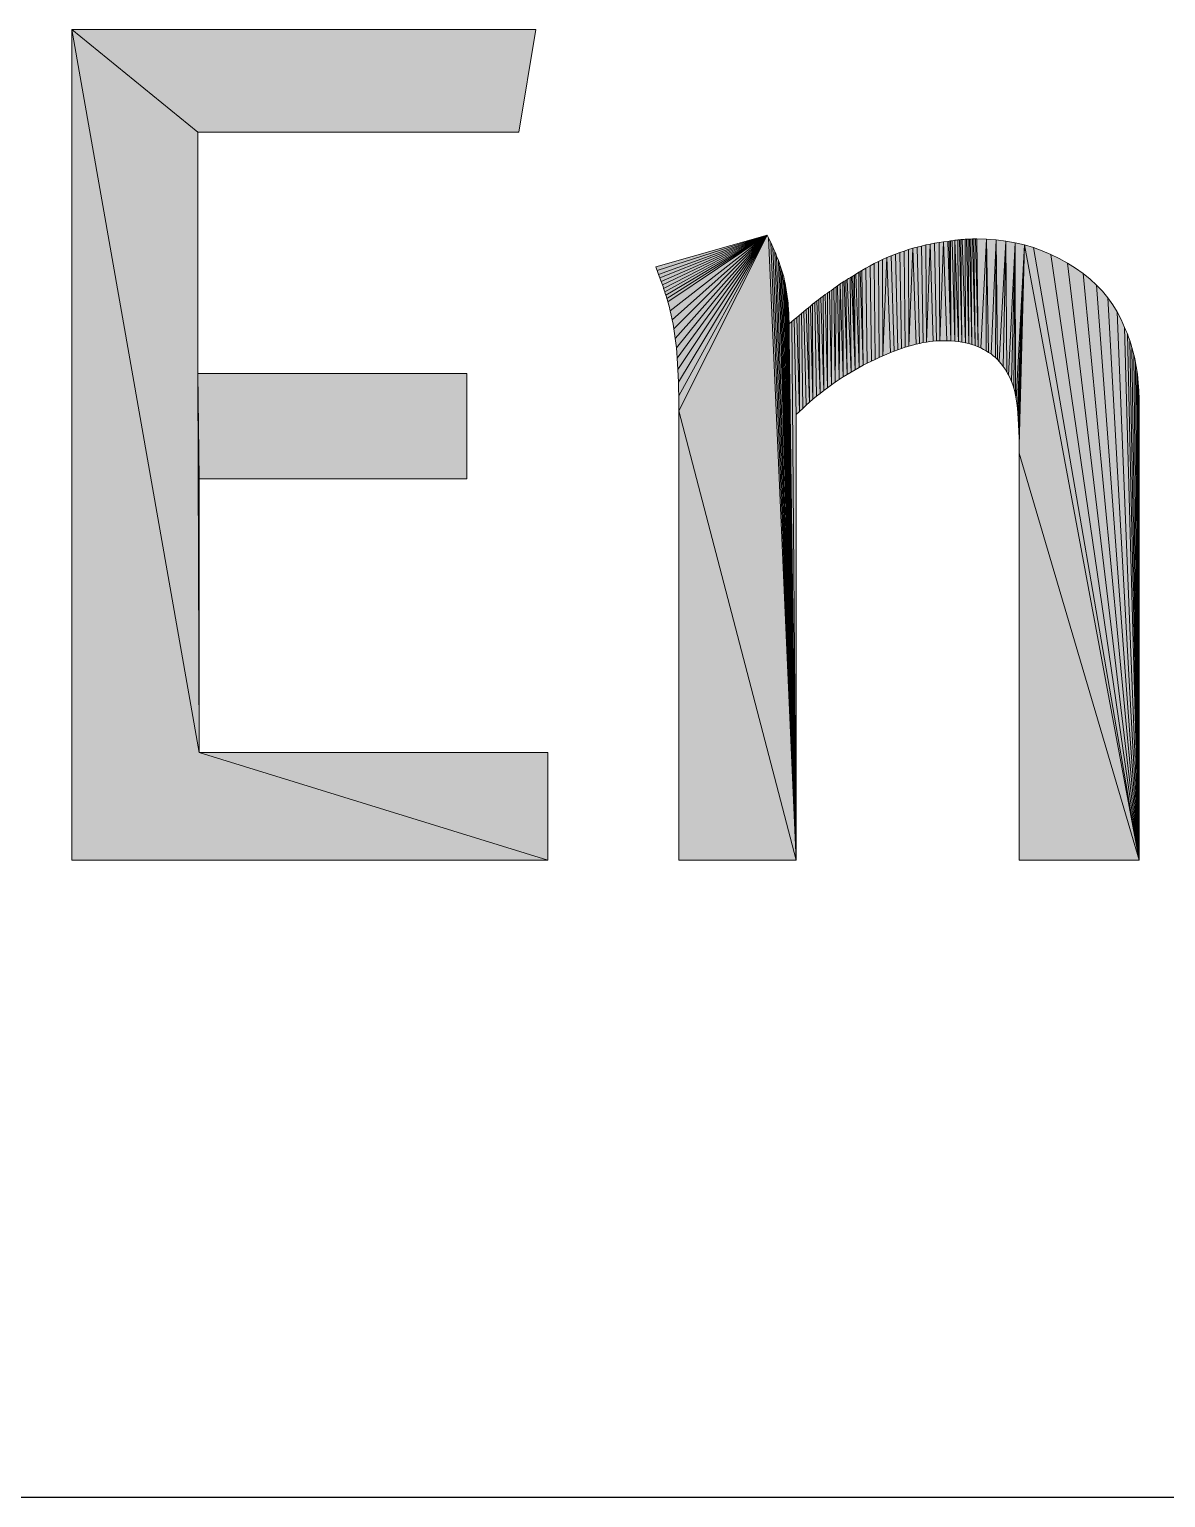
# Model space of a CAD drawing. Header units: inches. Extents: x 0 to 841, y 0 to 594.
# Drawn here: x 759.89 to 766.65, y 58.91 to 67.64 of the extents above; entities that cross this region are included whole.
import ezdxf

# ---------------------------------------------------------------- set-up
doc = ezdxf.new("R2010")
doc.units = ezdxf.units.IN
doc.header["$MEASUREMENT"] = 0
doc.layers.add('BG 0', color=7, linetype='Continuous')
doc.layers.add('BG Border', color=7, linetype='Continuous')

msp = doc.modelspace()

# ---------------------------------------------------------------- hatches: boundary and pattern name
at = {"layer": 'BG 0', "linetype": 'Continuous'}
for points in [[(762.8058, 67.0312), (762.9067, 67.6436), (760.1472, 67.6436), (760.8965, 67.0312)], [(760.8965, 67.0312), (760.1472, 67.6436), (760.9037, 63.3422), (760.8965, 65.5973)], [(760.9037, 63.3422), (760.1472, 67.6436), (760.1472, 62.701), (762.9787, 62.701)], [(764.2828, 66.4187), (763.62, 66.2314), (763.6243, 66.2199), (763.6285, 66.2086)], [(764.2828, 66.4187), (763.6285, 66.2086), (763.6326, 66.1975), (763.6367, 66.1864)], [(764.2828, 66.4187), (763.6367, 66.1864), (763.6407, 66.1755), (763.6446, 66.1648)], [(764.2828, 66.4187), (763.6446, 66.1648), (763.6485, 66.1543), (763.6523, 66.1438)], [(764.2828, 66.4187), (763.6523, 66.1438), (763.656, 66.1335), (763.6596, 66.1233)], [(764.2828, 66.4187), (763.6596, 66.1233), (763.6632, 66.1132), (763.6667, 66.1031)], [(764.2828, 66.4187), (763.6667, 66.1031), (763.6701, 66.0931), (763.6735, 66.083)], [(764.2828, 66.4187), (763.6735, 66.083), (763.6767, 66.0729), (763.6799, 66.0628)], [(764.2828, 66.4187), (763.6799, 66.0628), (763.6831, 66.0527), (763.6861, 66.0426)], [(764.2828, 66.4187), (763.6861, 66.0426), (763.6891, 66.0326), (763.692, 66.0225)], [(764.2828, 66.4187), (763.692, 66.0225), (763.6991, 65.9964), (763.7056, 65.97)], [(764.2828, 66.4187), (763.7056, 65.97), (763.7117, 65.9434), (763.7174, 65.9164)], [(764.2828, 66.4187), (763.7174, 65.9164), (763.7227, 65.8892), (763.7275, 65.8617)], [(764.2828, 66.4187), (763.7275, 65.8617), (763.7319, 65.8338), (763.7359, 65.8057)], [(764.2828, 66.4187), (763.7359, 65.8057), (763.7394, 65.7774), (763.7425, 65.7487)], [(764.2828, 66.4187), (763.7425, 65.7487), (763.7452, 65.719), (763.7477, 65.6876)], [(764.2828, 66.4187), (763.7477, 65.6876), (763.7498, 65.6544), (763.7517, 65.6196)], [(764.2828, 66.4187), (763.7517, 65.6196), (763.7533, 65.583), (763.7546, 65.5446)], [(764.2828, 66.4187), (763.7546, 65.5446), (763.7556, 65.5046), (763.7563, 65.4628)], [(764.2828, 66.4187), (763.7563, 65.4628), (763.7567, 65.4193), (763.7568, 65.374)], [(764.2828, 66.4187), (763.7568, 65.374), (764.4557, 62.701), (764.29, 66.4044)], [(764.4557, 62.701), (764.3035, 66.3761), (764.2968, 66.3902), (764.29, 66.4044)], [(764.4557, 62.701), (764.3162, 66.3485), (764.3099, 66.3622), (764.3035, 66.3761)], [(765.2785, 66.3715), (765.2895, 65.7906), (765.3087, 65.7916), (765.3045, 66.3758)], [(765.3045, 66.3758), (765.3087, 65.7916), (765.3305, 66.3795)], [(765.3087, 65.7916), (765.3275, 65.7919), (765.3517, 65.7915), (765.3305, 66.3795)], [(765.3305, 66.3795), (765.3517, 65.7915), (765.3751, 65.7905), (765.3564, 66.3827)], [(765.3564, 66.3827), (765.3751, 65.7905), (765.365, 66.3841)], [(765.3751, 65.7905), (765.3737, 66.3854), (765.365, 66.3841)], [(765.3978, 65.7886), (765.3823, 66.3867), (765.3737, 66.3854), (765.3751, 65.7905)], [(765.3996, 66.389), (765.391, 66.3879), (765.3823, 66.3867), (765.3978, 65.7886)], [(765.4198, 65.7861), (765.3996, 66.389), (765.3978, 65.7886)], [(765.4198, 65.7861), (765.4169, 66.391), (765.4083, 66.39), (765.3996, 66.389)], [(765.4198, 65.7861), (765.441, 65.7829), (765.4255, 66.3919), (765.4169, 66.391)], [(765.441, 65.7829), (765.4342, 66.3928), (765.4255, 66.3919)], [(765.4616, 65.7789), (765.4428, 66.3935), (765.4342, 66.3928), (765.441, 65.7829)], [(765.4601, 66.3948), (765.4515, 66.3942), (765.4428, 66.3935), (765.4616, 65.7789)], [(765.4688, 66.3954), (765.4601, 66.3948), (765.4616, 65.7789), (765.4814, 65.7743)], [(765.4688, 66.3954), (765.4814, 65.7743), (765.4774, 66.3958)], [(765.486, 66.3962), (765.4774, 66.3958), (765.4814, 65.7743), (765.5005, 65.7689)], [(765.486, 66.3962), (765.5005, 65.7689), (765.4947, 66.3965)], [(765.5034, 66.3968), (765.4947, 66.3965), (765.5005, 65.7689), (765.5188, 65.7627)], [(765.5034, 66.3968), (765.5188, 65.7627), (765.512, 66.397)], [(765.5207, 66.3971), (765.512, 66.397), (765.5188, 65.7627), (765.5365, 65.7559)], [(765.5207, 66.3971), (765.5365, 65.7559), (765.5293, 66.3971)], [(765.5879, 66.3957), (765.5293, 66.3971), (765.5365, 65.7559), (765.5535, 65.7484)], [(765.5879, 66.3957), (765.5535, 65.7484), (765.5696, 65.7403), (765.5851, 65.7317)], [(765.5879, 66.3957), (765.5851, 65.7317), (765.5999, 65.7225)], [(765.6454, 66.3914), (765.5879, 66.3957), (765.5999, 65.7225), (765.614, 65.7127)], [(765.6454, 66.3914), (765.614, 65.7127), (765.6273, 65.7023), (765.6399, 65.6913)], [(765.6454, 66.3914), (765.6399, 65.6913), (765.6518, 65.6798)], [(765.702, 66.3842), (765.6454, 66.3914), (765.6518, 65.6798), (765.6629, 65.6677)], [(765.702, 66.3842), (765.6629, 65.6677), (765.6734, 65.655), (765.6859, 65.6388)], [(765.702, 66.3842), (765.6859, 65.6388), (765.6976, 65.6221), (765.7084, 65.6049)], [(765.7575, 66.3741), (765.702, 66.3842), (765.7084, 65.6049), (765.7183, 65.587)], [(764.4557, 62.701), (764.328, 66.3214), (764.3222, 66.3349), (764.3162, 66.3485)], [(764.4557, 62.701), (764.3389, 66.2949), (764.3335, 66.3081), (764.328, 66.3214)], [(764.4557, 62.701), (764.349, 66.269), (764.3441, 66.2818), (764.3389, 66.2949)], [(764.9944, 66.2859), (765.0159, 65.7208), (765.0382, 65.7295), (765.0198, 66.2965)], [(765.0198, 66.2965), (765.0382, 65.7295), (765.0603, 65.7378), (765.0454, 66.3066)], [(765.0454, 66.3066), (765.0603, 65.7378), (765.0823, 65.7455), (765.0711, 66.3162)], [(765.0711, 66.3162), (765.0823, 65.7455), (765.1041, 65.7527), (765.097, 66.3251)], [(765.097, 66.3251), (765.1041, 65.7527), (765.1258, 65.7595), (765.123, 66.3334)], [(765.123, 66.3334), (765.1258, 65.7595), (765.1489, 66.3412)], [(765.1258, 65.7595), (765.1473, 65.7656), (765.1685, 65.7711), (765.1489, 66.3412)], [(765.1489, 66.3412), (765.1685, 65.7711), (765.1893, 65.776), (765.1748, 66.3484)], [(765.1748, 66.3484), (765.1893, 65.776), (765.21, 65.7802), (765.2008, 66.355)], [(765.2008, 66.355), (765.21, 65.7802), (765.2303, 65.7838), (765.2267, 66.3611)], [(765.2267, 66.3611), (765.2303, 65.7838), (765.2526, 66.3666)], [(765.2303, 65.7838), (765.2503, 65.7867), (765.2701, 65.789), (765.2526, 66.3666)], [(765.2526, 66.3666), (765.2701, 65.789), (765.2895, 65.7906), (765.2785, 66.3715)], [(765.7575, 66.3741), (765.7183, 65.587), (765.7274, 65.5685), (765.7356, 65.5495)], [(765.7575, 66.3741), (765.7356, 65.5495), (765.743, 65.5299), (765.7495, 65.5098)], [(765.7575, 66.3741), (765.7495, 65.5098), (765.7551, 65.489), (765.7598, 65.4677)], [(765.8121, 66.3611), (765.7575, 66.3741), (765.7598, 65.4677), (765.764, 65.4448)], [(765.8121, 66.3611), (765.764, 65.4448), (765.7676, 65.4193), (765.7709, 65.3912)], [(765.8121, 66.3611), (765.7709, 65.3912), (765.7737, 65.3605), (765.7761, 65.3272)], [(765.8121, 66.3611), (765.7761, 65.3272), (765.778, 65.2913), (765.7795, 65.2528)], [(765.8121, 66.3611), (765.7795, 65.2528), (765.7806, 65.2118), (765.7813, 65.1681)], [(765.8121, 66.3611), (765.7813, 65.1681), (765.7815, 65.1218), (766.4948, 62.701)], [(765.8121, 66.3611), (766.4948, 62.701), (765.8656, 66.3452)], [(766.4948, 62.701), (765.9696, 66.3049), (765.9181, 66.3265), (765.8656, 66.3452)], [(766.4948, 62.701), (766.0697, 66.253), (766.0202, 66.2804), (765.9696, 66.3049)], [(764.4557, 62.701), (764.3583, 66.2436), (764.3537, 66.2562), (764.349, 66.269)], [(764.4557, 62.701), (764.3666, 66.2188), (764.3625, 66.2311), (764.3583, 66.2436)], [(764.4557, 62.701), (764.3741, 66.1946), (764.3704, 66.2066), (764.3666, 66.2188)], [(764.8362, 66.2041), (764.8275, 66.1984), (764.8296, 65.6325), (764.8538, 65.6453)], [(764.8362, 66.2041), (764.8538, 65.6453), (764.8448, 66.2098)], [(764.8448, 66.2098), (764.8538, 65.6453), (764.8781, 65.6577), (764.8694, 66.2239)], [(764.8694, 66.2239), (764.8781, 65.6577), (764.9025, 65.6694), (764.8941, 66.2374)], [(764.8941, 66.2374), (764.9025, 65.6694), (764.9254, 65.6807), (764.919, 66.2504)], [(764.919, 66.2504), (764.9254, 65.6807), (764.9483, 65.6915), (764.944, 66.2628)], [(764.944, 66.2628), (764.9483, 65.6915), (764.971, 65.7017), (764.9691, 66.2747)], [(764.9691, 66.2747), (764.971, 65.7017), (764.9944, 66.2859)], [(764.971, 65.7017), (764.9935, 65.7115), (765.0159, 65.7208), (764.9944, 66.2859)], [(766.4948, 62.701), (766.1616, 66.1917), (766.1172, 66.2233), (766.0697, 66.253)], [(764.4557, 62.701), (764.3808, 66.171), (764.3775, 66.1827), (764.3741, 66.1946)], [(764.4557, 62.701), (764.3865, 66.1464), (764.3837, 66.1593), (764.3808, 66.171)], [(764.4557, 62.701), (764.3917, 66.1205), (764.3892, 66.1334), (764.3865, 66.1464)], [(764.4557, 62.701), (764.3963, 66.0945), (764.3941, 66.1075), (764.3917, 66.1205)], [(764.6878, 65.5453), (764.6938, 66.1131), (764.6864, 66.1074), (764.6791, 66.1017)], [(764.7111, 65.5611), (764.7014, 66.1187), (764.6938, 66.1131), (764.6878, 65.5453)], [(764.7111, 65.5611), (764.7169, 66.1297), (764.7091, 66.1242), (764.7014, 66.1187)], [(764.7345, 65.5764), (764.7169, 66.1297), (764.7111, 65.5611)], [(764.7345, 65.5764), (764.7331, 66.1403), (764.7249, 66.135), (764.7169, 66.1297)], [(764.7345, 65.5764), (764.7581, 65.5912), (764.7414, 66.1455), (764.7331, 66.1403)], [(764.7581, 65.5912), (764.7498, 66.1507), (764.7414, 66.1455)], [(764.7818, 65.6055), (764.7584, 66.1558), (764.7498, 66.1507), (764.7581, 65.5912)], [(764.7757, 66.166), (764.767, 66.1608), (764.7584, 66.1558), (764.7818, 65.6055)], [(764.7843, 66.1712), (764.7757, 66.166), (764.7818, 65.6055), (764.8056, 65.6193)], [(764.7843, 66.1712), (764.8056, 65.6193), (764.7929, 66.1765)], [(764.8056, 65.6193), (764.8016, 66.1818), (764.7929, 66.1765)], [(764.8296, 65.6325), (764.8102, 66.1873), (764.8016, 66.1818), (764.8056, 65.6193)], [(764.8275, 66.1984), (764.8189, 66.1928), (764.8102, 66.1873), (764.8296, 65.6325)], [(766.4948, 62.701), (766.2414, 66.1228), (766.203, 66.1581), (766.1616, 66.1917)], [(766.4948, 62.701), (766.3092, 66.0464), (766.2768, 66.0855), (766.2414, 66.1228)], [(764.4557, 62.701), (764.4004, 66.0686), (764.3984, 66.0815), (764.3963, 66.0945)], [(764.4557, 62.701), (764.4038, 66.0426), (764.4022, 66.0556), (764.4004, 66.0686)], [(764.4557, 62.701), (764.4067, 66.0166), (764.4053, 66.0297), (764.4038, 66.0426)], [(764.5653, 66.0181), (764.576, 65.4609), (764.5975, 65.4782), (764.5777, 66.0279)], [(764.5777, 66.0279), (764.5975, 65.4782), (764.5901, 66.0376)], [(764.6026, 66.0473), (764.5901, 66.0376), (764.5975, 65.4782), (764.6194, 65.4953)], [(764.6026, 66.0473), (764.6194, 65.4953), (764.6152, 66.0567)], [(764.6278, 66.066), (764.6152, 66.0567), (764.6194, 65.4953), (764.6419, 65.5122)], [(764.6278, 66.066), (764.6419, 65.5122), (764.6405, 66.0751)], [(764.6533, 66.0841), (764.6405, 66.0751), (764.6419, 65.5122), (764.6647, 65.5289)], [(764.6533, 66.0841), (764.6647, 65.5289), (764.6662, 66.093)], [(764.6878, 65.5453), (764.6791, 66.1017), (764.6662, 66.093), (764.6647, 65.5289)], [(766.4948, 62.701), (766.3648, 65.9625), (766.3385, 66.0054), (766.3092, 66.0464)], [(764.4585, 65.9304), (764.4747, 65.371), (764.473, 65.9423)], [(764.473, 65.9423), (764.4747, 65.371), (764.4941, 65.3894), (764.4873, 65.954)], [(764.4873, 65.954), (764.4941, 65.3894), (764.5139, 65.4076), (764.5011, 65.9654)], [(764.5011, 65.9654), (764.5139, 65.4076), (764.5341, 65.4256), (764.5147, 65.9765)], [(764.5147, 65.9765), (764.5341, 65.4256), (764.5278, 65.9873)], [(764.5406, 65.9978), (764.5278, 65.9873), (764.5341, 65.4256), (764.5548, 65.4433)], [(764.5406, 65.9978), (764.5548, 65.4433), (764.553, 66.0081)], [(764.553, 66.0081), (764.5548, 65.4433), (764.576, 65.4609), (764.5653, 66.0181)], [(766.4948, 62.701), (766.4083, 65.8711), (766.3881, 65.9178), (766.3648, 65.9625)], [(764.4557, 62.701), (764.4282, 65.9056), (764.4125, 65.8928), (764.4119, 65.9354)], [(764.4282, 65.9056), (764.4557, 62.701), (764.4557, 65.3524), (764.4435, 65.9181)], [(764.4435, 65.9181), (764.4557, 65.3524), (764.4747, 65.371), (764.4585, 65.9304)], [(766.4948, 62.701), (766.4248, 65.8328), (766.4167, 65.8522), (766.4083, 65.8711)], [(766.4948, 62.701), (766.4394, 65.7928), (766.4323, 65.813), (766.4248, 65.8328)], [(766.4948, 62.701), (766.4524, 65.751), (766.4461, 65.7721), (766.4394, 65.7928)], [(766.4948, 62.701), (766.4636, 65.7075), (766.4582, 65.7295), (766.4524, 65.751)], [(766.4948, 62.701), (766.4731, 65.6622), (766.4686, 65.6851), (766.4636, 65.7075)], [(760.8965, 65.5973), (760.9037, 63.3422), (760.9037, 64.9706)], [(762.496, 65.5973), (760.8965, 65.5973), (760.9037, 64.9706), (762.496, 64.9706)], [(766.4948, 62.701), (766.4809, 65.6155), (766.4773, 65.639), (766.4731, 65.6622)], [(766.4948, 62.701), (766.487, 65.5677), (766.4842, 65.5917), (766.4809, 65.6155)], [(766.4948, 62.701), (766.4913, 65.5187), (766.4894, 65.5433), (766.487, 65.5677)], [(766.4948, 62.701), (766.4939, 65.4686), (766.4928, 65.4938), (766.4913, 65.5187)], [(764.4557, 62.701), (763.7568, 65.374), (763.7568, 62.701)], [(766.4948, 62.701), (765.7815, 65.1218), (765.7815, 62.701)], [(760.9037, 63.3422), (762.9787, 62.701), (762.9787, 63.3422)]]:
    msp.add_hatch(color=7, dxfattribs=at).paths.add_polyline_path(points)

# ---------------------------------------------------------------- linework, layer by layer
at = {"layer": 'BG 0', "color": 7, "linetype": 'Continuous', "lineweight": 5}
for p, q in [((764.4557, 62.701), (764.4077, 66.0167)), ((764.4557, 62.701), (764.4097, 65.9901)), ((764.4557, 62.701), (764.4111, 65.963)), ((764.4126, 65.8928), (764.412, 65.9354)), ((766.4948, 62.701), (766.4944, 65.4686))]:
    msp.add_line(p, q, dxfattribs=at)
for points in [[(762.8058, 67.0312), (762.9067, 67.6436), (760.1472, 67.6436), (760.8965, 67.0312)], [(760.8965, 67.0312), (760.1472, 67.6436), (760.9037, 63.3422), (760.8965, 65.5973)], [(760.9037, 63.3422), (760.1472, 67.6436), (760.1472, 62.701), (762.9787, 62.701)], [(764.2828, 66.4187), (763.62, 66.2314), (763.6243, 66.2199), (763.6285, 66.2086)], [(764.2828, 66.4187), (763.6285, 66.2086), (763.6326, 66.1975), (763.6367, 66.1864)], [(764.2828, 66.4187), (763.6367, 66.1864), (763.6407, 66.1755), (763.6446, 66.1648)], [(764.2828, 66.4187), (763.6446, 66.1648), (763.6485, 66.1543), (763.6523, 66.1438)], [(764.2828, 66.4187), (763.6523, 66.1438), (763.656, 66.1335), (763.6596, 66.1233)], [(764.2828, 66.4187), (763.6596, 66.1233), (763.6632, 66.1132), (763.6667, 66.1031)], [(764.2828, 66.4187), (763.6667, 66.1031), (763.6701, 66.0931), (763.6735, 66.083)], [(764.2828, 66.4187), (763.6735, 66.083), (763.6767, 66.0729), (763.6799, 66.0628)], [(764.2828, 66.4187), (763.6799, 66.0628), (763.6831, 66.0527), (763.6861, 66.0426)], [(764.2828, 66.4187), (763.6861, 66.0426), (763.6891, 66.0326), (763.692, 66.0225)], [(764.2828, 66.4187), (763.692, 66.0225), (763.6991, 65.9964), (763.7056, 65.97)], [(764.2828, 66.4187), (763.7056, 65.97), (763.7117, 65.9434), (763.7174, 65.9164)], [(764.2828, 66.4187), (763.7174, 65.9164), (763.7227, 65.8892), (763.7275, 65.8617)], [(764.2828, 66.4187), (763.7275, 65.8617), (763.7319, 65.8338), (763.7359, 65.8057)], [(764.2828, 66.4187), (763.7359, 65.8057), (763.7394, 65.7774), (763.7425, 65.7487)], [(764.2828, 66.4187), (763.7425, 65.7487), (763.7452, 65.719), (763.7477, 65.6876)], [(764.2828, 66.4187), (763.7477, 65.6876), (763.7498, 65.6544), (763.7517, 65.6196)], [(764.2828, 66.4187), (763.7517, 65.6196), (763.7533, 65.583), (763.7546, 65.5446)], [(764.2828, 66.4187), (763.7546, 65.5446), (763.7556, 65.5046), (763.7563, 65.4628)], [(764.2828, 66.4187), (763.7563, 65.4628), (763.7567, 65.4193), (763.7568, 65.374)], [(764.2828, 66.4187), (763.7568, 65.374), (764.4557, 62.701), (764.29, 66.4044)], [(764.4557, 62.701), (764.3035, 66.3761), (764.2968, 66.3902), (764.29, 66.4044)], [(764.4557, 62.701), (764.3162, 66.3485), (764.3099, 66.3622), (764.3035, 66.3761)], [(765.2785, 66.3715), (765.2895, 65.7906), (765.3087, 65.7916), (765.3045, 66.3758)], [(765.3045, 66.3758), (765.3087, 65.7916), (765.3305, 66.3795)], [(765.3087, 65.7916), (765.3275, 65.7919), (765.3517, 65.7915), (765.3305, 66.3795)], [(765.3305, 66.3795), (765.3517, 65.7915), (765.3751, 65.7905), (765.3564, 66.3827)], [(765.3564, 66.3827), (765.3751, 65.7905), (765.365, 66.3841)], [(765.3751, 65.7905), (765.3737, 66.3854), (765.365, 66.3841)], [(765.3978, 65.7886), (765.3823, 66.3867), (765.3737, 66.3854), (765.3751, 65.7905)], [(765.3996, 66.389), (765.391, 66.3879), (765.3823, 66.3867), (765.3978, 65.7886)], [(765.4198, 65.7861), (765.3996, 66.389), (765.3978, 65.7886)], [(765.4198, 65.7861), (765.4169, 66.391), (765.4083, 66.39), (765.3996, 66.389)], [(765.4198, 65.7861), (765.441, 65.7829), (765.4255, 66.3919), (765.4169, 66.391)], [(765.441, 65.7829), (765.4342, 66.3928), (765.4255, 66.3919)], [(765.4616, 65.7789), (765.4428, 66.3935), (765.4342, 66.3928), (765.441, 65.7829)], [(765.4601, 66.3948), (765.4515, 66.3942), (765.4428, 66.3935), (765.4616, 65.7789)], [(765.4688, 66.3954), (765.4601, 66.3948), (765.4616, 65.7789), (765.4814, 65.7743)], [(765.4688, 66.3954), (765.4814, 65.7743), (765.4774, 66.3958)], [(765.486, 66.3962), (765.4774, 66.3958), (765.4814, 65.7743), (765.5005, 65.7689)], [(765.486, 66.3962), (765.5005, 65.7689), (765.4947, 66.3965)], [(765.5034, 66.3968), (765.4947, 66.3965), (765.5005, 65.7689), (765.5188, 65.7627)], [(765.5034, 66.3968), (765.5188, 65.7627), (765.512, 66.397)], [(765.5207, 66.3971), (765.512, 66.397), (765.5188, 65.7627), (765.5365, 65.7559)], [(765.5207, 66.3971), (765.5365, 65.7559), (765.5293, 66.3971)], [(765.5879, 66.3957), (765.5293, 66.3971), (765.5365, 65.7559), (765.5535, 65.7484)], [(765.5879, 66.3957), (765.5535, 65.7484), (765.5696, 65.7403), (765.5851, 65.7317)], [(765.5879, 66.3957), (765.5851, 65.7317), (765.5999, 65.7225)], [(765.6454, 66.3914), (765.5879, 66.3957), (765.5999, 65.7225), (765.614, 65.7127)], [(765.6454, 66.3914), (765.614, 65.7127), (765.6273, 65.7023), (765.6399, 65.6913)], [(765.6454, 66.3914), (765.6399, 65.6913), (765.6518, 65.6798)], [(765.702, 66.3842), (765.6454, 66.3914), (765.6518, 65.6798), (765.6629, 65.6677)], [(765.702, 66.3842), (765.6629, 65.6677), (765.6734, 65.655), (765.6859, 65.6388)], [(765.702, 66.3842), (765.6859, 65.6388), (765.6976, 65.6221), (765.7084, 65.6049)], [(765.7575, 66.3741), (765.702, 66.3842), (765.7084, 65.6049), (765.7183, 65.587)], [(764.4557, 62.701), (764.328, 66.3214), (764.3222, 66.3349), (764.3162, 66.3485)], [(764.4557, 62.701), (764.3389, 66.2949), (764.3335, 66.3081), (764.328, 66.3214)], [(764.4557, 62.701), (764.349, 66.269), (764.3441, 66.2818), (764.3389, 66.2949)], [(764.9944, 66.2859), (765.0159, 65.7208), (765.0382, 65.7295), (765.0198, 66.2965)], [(765.0198, 66.2965), (765.0382, 65.7295), (765.0603, 65.7378), (765.0454, 66.3066)], [(765.0454, 66.3066), (765.0603, 65.7378), (765.0823, 65.7455), (765.0711, 66.3162)], [(765.0711, 66.3162), (765.0823, 65.7455), (765.1041, 65.7527), (765.097, 66.3251)], [(765.097, 66.3251), (765.1041, 65.7527), (765.1258, 65.7595), (765.123, 66.3334)], [(765.123, 66.3334), (765.1258, 65.7595), (765.1489, 66.3412)], [(765.1258, 65.7595), (765.1473, 65.7656), (765.1685, 65.7711), (765.1489, 66.3412)], [(765.1489, 66.3412), (765.1685, 65.7711), (765.1893, 65.776), (765.1748, 66.3484)], [(765.1748, 66.3484), (765.1893, 65.776), (765.21, 65.7802), (765.2008, 66.355)], [(765.2008, 66.355), (765.21, 65.7802), (765.2303, 65.7838), (765.2267, 66.3611)], [(765.2267, 66.3611), (765.2303, 65.7838), (765.2526, 66.3666)], [(765.2303, 65.7838), (765.2503, 65.7867), (765.2701, 65.789), (765.2526, 66.3666)], [(765.2526, 66.3666), (765.2701, 65.789), (765.2895, 65.7906), (765.2785, 66.3715)], [(765.7575, 66.3741), (765.7183, 65.587), (765.7274, 65.5685), (765.7356, 65.5495)], [(765.7575, 66.3741), (765.7356, 65.5495), (765.743, 65.5299), (765.7495, 65.5098)], [(765.7575, 66.3741), (765.7495, 65.5098), (765.7551, 65.489), (765.7598, 65.4677)], [(765.8121, 66.3611), (765.7575, 66.3741), (765.7598, 65.4677), (765.764, 65.4448)], [(765.8121, 66.3611), (765.764, 65.4448), (765.7676, 65.4193), (765.7709, 65.3912)], [(765.8121, 66.3611), (765.7709, 65.3912), (765.7737, 65.3605), (765.7761, 65.3272)], [(765.8121, 66.3611), (765.7761, 65.3272), (765.778, 65.2913), (765.7795, 65.2528)], [(765.8121, 66.3611), (765.7795, 65.2528), (765.7806, 65.2118), (765.7813, 65.1681)], [(765.8121, 66.3611), (765.7813, 65.1681), (765.7815, 65.1218), (766.4948, 62.701)], [(765.8121, 66.3611), (766.4948, 62.701), (765.8656, 66.3452)], [(766.4948, 62.701), (765.9696, 66.3049), (765.9181, 66.3265), (765.8656, 66.3452)], [(766.4948, 62.701), (766.0697, 66.253), (766.0202, 66.2804), (765.9696, 66.3049)], [(764.4557, 62.701), (764.3583, 66.2436), (764.3537, 66.2562), (764.349, 66.269)], [(764.4557, 62.701), (764.3666, 66.2188), (764.3625, 66.2311), (764.3583, 66.2436)], [(764.4557, 62.701), (764.3741, 66.1946), (764.3704, 66.2066), (764.3666, 66.2188)], [(764.8362, 66.2041), (764.8275, 66.1984), (764.8296, 65.6325), (764.8538, 65.6453)], [(764.8362, 66.2041), (764.8538, 65.6453), (764.8448, 66.2098)], [(764.8448, 66.2098), (764.8538, 65.6453), (764.8781, 65.6577), (764.8694, 66.2239)], [(764.8694, 66.2239), (764.8781, 65.6577), (764.9025, 65.6694), (764.8941, 66.2374)], [(764.8941, 66.2374), (764.9025, 65.6694), (764.9254, 65.6807), (764.919, 66.2504)], [(764.919, 66.2504), (764.9254, 65.6807), (764.9483, 65.6915), (764.944, 66.2628)], [(764.944, 66.2628), (764.9483, 65.6915), (764.971, 65.7017), (764.9691, 66.2747)], [(764.9691, 66.2747), (764.971, 65.7017), (764.9944, 66.2859)], [(764.971, 65.7017), (764.9935, 65.7115), (765.0159, 65.7208), (764.9944, 66.2859)], [(766.4948, 62.701), (766.1616, 66.1917), (766.1172, 66.2233), (766.0697, 66.253)], [(764.4557, 62.701), (764.3808, 66.171), (764.3775, 66.1827), (764.3741, 66.1946)], [(764.4557, 62.701), (764.3865, 66.1464), (764.3837, 66.1593), (764.3808, 66.171)], [(764.4557, 62.701), (764.3917, 66.1205), (764.3892, 66.1334), (764.3865, 66.1464)], [(764.4557, 62.701), (764.3963, 66.0945), (764.3941, 66.1075), (764.3917, 66.1205)], [(764.6878, 65.5453), (764.6938, 66.1131), (764.6864, 66.1074), (764.6791, 66.1017)], [(764.7111, 65.5611), (764.7014, 66.1187), (764.6938, 66.1131), (764.6878, 65.5453)], [(764.7111, 65.5611), (764.7169, 66.1297), (764.7091, 66.1242), (764.7014, 66.1187)], [(764.7345, 65.5764), (764.7169, 66.1297), (764.7111, 65.5611)], [(764.7345, 65.5764), (764.7331, 66.1403), (764.7249, 66.135), (764.7169, 66.1297)], [(764.7345, 65.5764), (764.7581, 65.5912), (764.7414, 66.1455), (764.7331, 66.1403)], [(764.7581, 65.5912), (764.7498, 66.1507), (764.7414, 66.1455)], [(764.7818, 65.6055), (764.7584, 66.1558), (764.7498, 66.1507), (764.7581, 65.5912)], [(764.7757, 66.166), (764.767, 66.1608), (764.7584, 66.1558), (764.7818, 65.6055)], [(764.7843, 66.1712), (764.7757, 66.166), (764.7818, 65.6055), (764.8056, 65.6193)], [(764.7843, 66.1712), (764.8056, 65.6193), (764.7929, 66.1765)], [(764.8056, 65.6193), (764.8016, 66.1818), (764.7929, 66.1765)], [(764.8296, 65.6325), (764.8102, 66.1873), (764.8016, 66.1818), (764.8056, 65.6193)], [(764.8275, 66.1984), (764.8189, 66.1928), (764.8102, 66.1873), (764.8296, 65.6325)], [(766.4948, 62.701), (766.2414, 66.1228), (766.203, 66.1581), (766.1616, 66.1917)], [(766.4948, 62.701), (766.3092, 66.0464), (766.2768, 66.0855), (766.2414, 66.1228)], [(764.4557, 62.701), (764.4004, 66.0686), (764.3984, 66.0815), (764.3963, 66.0945)], [(764.4557, 62.701), (764.4038, 66.0426), (764.4022, 66.0556), (764.4004, 66.0686)], [(764.4557, 62.701), (764.4067, 66.0166), (764.4053, 66.0297), (764.4038, 66.0426)], [(764.5653, 66.0181), (764.576, 65.4609), (764.5975, 65.4782), (764.5777, 66.0279)], [(764.5777, 66.0279), (764.5975, 65.4782), (764.5901, 66.0376)], [(764.6026, 66.0473), (764.5901, 66.0376), (764.5975, 65.4782), (764.6194, 65.4953)], [(764.6026, 66.0473), (764.6194, 65.4953), (764.6152, 66.0567)], [(764.6278, 66.066), (764.6152, 66.0567), (764.6194, 65.4953), (764.6419, 65.5122)], [(764.6278, 66.066), (764.6419, 65.5122), (764.6405, 66.0751)], [(764.6533, 66.0841), (764.6405, 66.0751), (764.6419, 65.5122), (764.6647, 65.5289)], [(764.6533, 66.0841), (764.6647, 65.5289), (764.6662, 66.093)], [(764.6878, 65.5453), (764.6791, 66.1017), (764.6662, 66.093), (764.6647, 65.5289)], [(766.4948, 62.701), (766.3648, 65.9625), (766.3385, 66.0054), (766.3092, 66.0464)], [(764.4585, 65.9304), (764.4747, 65.371), (764.473, 65.9423)], [(764.473, 65.9423), (764.4747, 65.371), (764.4941, 65.3894), (764.4873, 65.954)], [(764.4873, 65.954), (764.4941, 65.3894), (764.5139, 65.4076), (764.5011, 65.9654)], [(764.5011, 65.9654), (764.5139, 65.4076), (764.5341, 65.4256), (764.5147, 65.9765)], [(764.5147, 65.9765), (764.5341, 65.4256), (764.5278, 65.9873)], [(764.5406, 65.9978), (764.5278, 65.9873), (764.5341, 65.4256), (764.5548, 65.4433)], [(764.5406, 65.9978), (764.5548, 65.4433), (764.553, 66.0081)], [(764.553, 66.0081), (764.5548, 65.4433), (764.576, 65.4609), (764.5653, 66.0181)], [(766.4948, 62.701), (766.4083, 65.8711), (766.3881, 65.9178), (766.3648, 65.9625)], [(764.4557, 62.701), (764.4282, 65.9056), (764.4125, 65.8928), (764.4119, 65.9354)], [(764.4282, 65.9056), (764.4557, 62.701), (764.4557, 65.3524), (764.4435, 65.9181)], [(764.4435, 65.9181), (764.4557, 65.3524), (764.4747, 65.371), (764.4585, 65.9304)], [(766.4948, 62.701), (766.4248, 65.8328), (766.4167, 65.8522), (766.4083, 65.8711)], [(766.4948, 62.701), (766.4394, 65.7928), (766.4323, 65.813), (766.4248, 65.8328)], [(766.4948, 62.701), (766.4524, 65.751), (766.4461, 65.7721), (766.4394, 65.7928)], [(766.4948, 62.701), (766.4636, 65.7075), (766.4582, 65.7295), (766.4524, 65.751)], [(766.4948, 62.701), (766.4731, 65.6622), (766.4686, 65.6851), (766.4636, 65.7075)], [(760.8965, 65.5973), (760.9037, 63.3422), (760.9037, 64.9706)], [(762.496, 65.5973), (760.8965, 65.5973), (760.9037, 64.9706), (762.496, 64.9706)], [(766.4948, 62.701), (766.4809, 65.6155), (766.4773, 65.639), (766.4731, 65.6622)], [(766.4948, 62.701), (766.487, 65.5677), (766.4842, 65.5917), (766.4809, 65.6155)], [(766.4948, 62.701), (766.4913, 65.5187), (766.4894, 65.5433), (766.487, 65.5677)], [(766.4948, 62.701), (766.4939, 65.4686), (766.4928, 65.4938), (766.4913, 65.5187)], [(764.4557, 62.701), (763.7568, 65.374), (763.7568, 62.701)], [(766.4948, 62.701), (765.7815, 65.1218), (765.7815, 62.701)], [(760.9037, 63.3422), (762.9787, 62.701), (762.9787, 63.3422)]]:
    msp.add_lwpolyline(points, close=True, dxfattribs=at)
at = {"layer": 'BG Border', "color": 7, "linetype": 'Continuous', "lineweight": 25}
msp.add_line((827, 58.9101), (677, 58.9101), dxfattribs=at)

doc.saveas('drawing.dxf')
